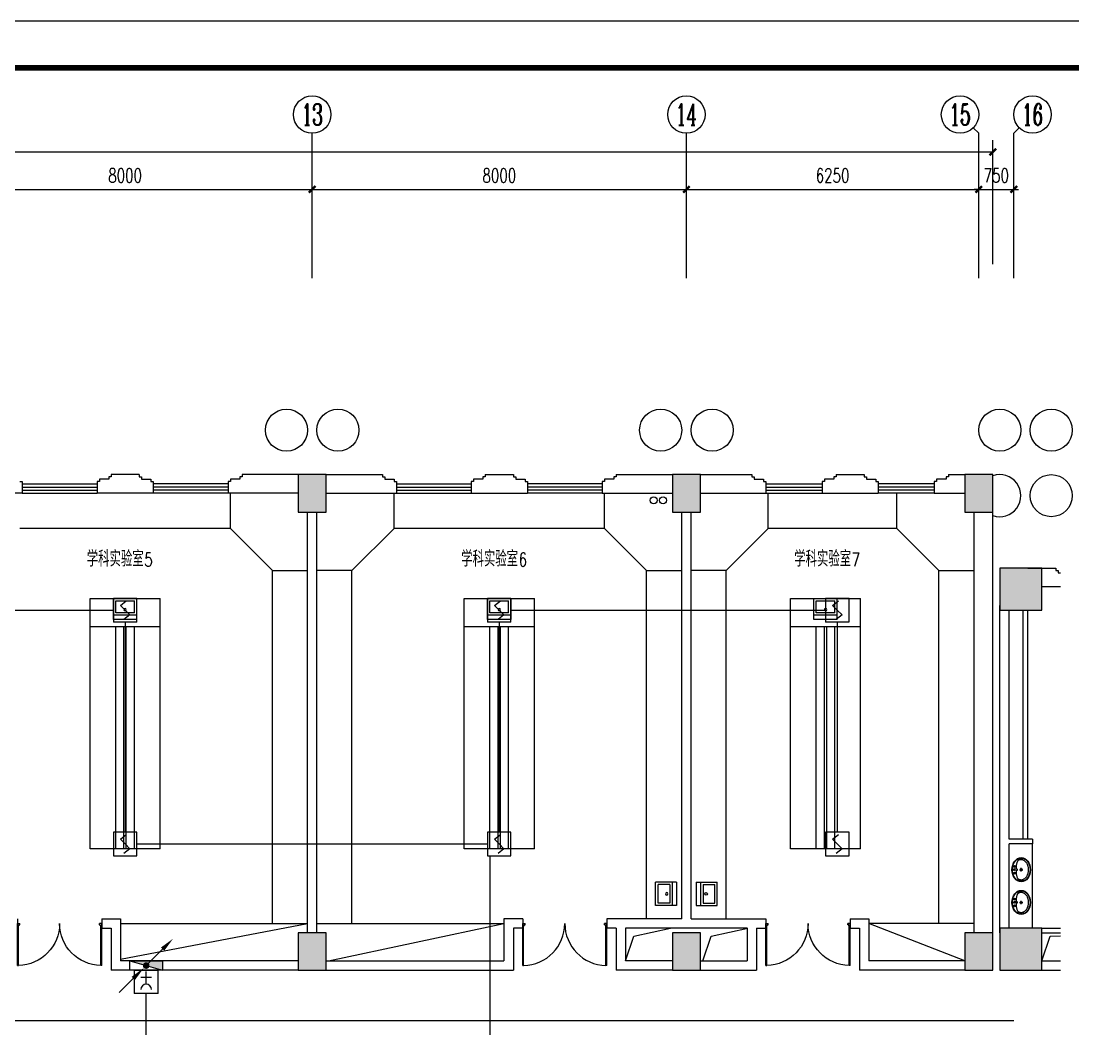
# Model space of a CAD drawing. Extents: x 190999 to 918899, y -200814 to 215286.
# Drawn here: x 381487 to 403976, y 50231 to 71786 of the extents above; entities that cross this region are included whole.
import ezdxf
from ezdxf.enums import TextEntityAlignment as Align

# ---------------------------------------------------------------- set-up
doc = ezdxf.new("R2010")
doc.units = 0
doc.header["$LTSCALE"] = 1000
doc.header["$MEASUREMENT"] = 0
doc.layers.get('Defpoints').update_dxf_attribs({"color": 1})
for name, color, linetype in [('00-EQUIP', 3, 'Continuous'), ('00-LWIRE', 4, 'Continuous'), ('00-WIRE-4', 6, 'Continuous'), ('A-卫生间', 250, 'Continuous'), ('A-墙线', 2, 'Continuous'), ('A-外包装修', 250, 'Continuous'), ('A-外窗', 145, 'Continuous'), ('A-家具', 250, 'Continuous'), ('A-门', 167, 'Continuous'), ('AXIS', 3, 'Continuous'), ('AXIS_TEXT', 7, 'Continuous'), ('COLUMN', 2, 'Continuous'), ('EQUIP_消火栓', 1, 'Continuous'), ('PUB_HATCH', 250, 'Continuous'), ('图框', 189, 'Continuous'), ('房间名称', 7, 'Continuous'), ('洞口线', 165, 'Continuous'), ('雨水管', 151, 'Continuous')]:
    doc.layers.add(name, color=color, linetype=linetype)
doc.styles.add('_TCH_AXIS', font='COMPLEX', dxfattribs={"bigfont": 'GBCBIG'})
doc.styles.add('_TCH_DIM', font='SIMPLEX', dxfattribs={"bigfont": 'GBCBIG'})
doc.styles.add('COMPLEX', font='COMPLEX')
doc.styles.add('DIM_FONT', font='SIMPLEX', dxfattribs={"width": 0.7, "bigfont": 'GBCBIG'})
doc.styles.get("Standard").update_dxf_attribs({"font": 'simhei.ttf'})
doc.styles.add('XXK', font='romans.shx', dxfattribs={"width": 0.75, "bigfont": 'hzf.shx'})
doc.styles.add('zz-1', font='arial.ttf', dxfattribs={"width": 0.8})
doc.linetypes.add('BIG-DLINE', pattern='A,1,-0.15,["D",XXK,S=0.2,R=0,X=-0.1,Y=-0.09],-0.2', length=1.35)
doc.dimstyles.new('DIMN', dxfattribs={"dimtxt": 300, "dimasz": 100, "dimexe": 250, "dimexo": 300, "dimgap": 150, "dimtad": 1, "dimdec": 0, "dimzin": 0, "dimdsep": 46, "dimtxsty": 'DIM_FONT', "dimblk": 'ARCHTICK', "dimcen": 0.09, "dimclrt": 7, "dimazin": 2, "dimtfac": 1, "dimtdec": 0, "dimtix": 1, "dimtmove": 2, "dimatfit": 3, "dimfxl": 0, "dimtolj": 1, "dimtzin": 0, "dimarcsym": 0})

# ---------------------------------------------------------------- blocks, each defined once
blk = doc.blocks.new('TJAD_TK_A0')
at = {"layer": '图框'}
blk.add_line((2162, 399.3), (973, 399.3), dxfattribs=at)
at = {"layer": '图框', "const_width": 1.2}
blk.add_lwpolyline([(2152, -431.7), (2152, 389.3), (998, 389.3), (998, -431.7)], close=True, dxfattribs=at)
blk = doc.blocks.new('m1800')
at = {"layer": 'A-墙线'}
for p, q in [((-900, -100), (-900, 100)), ((900, -100), (900, 100))]:
    blk.add_line(p, q, dxfattribs=at)
at = {"layer": 'A-门'}
for p, q in [((-900, 900), (-900, 0)), ((-900, 900), (-880, 900)), ((-880, 900), (-880, 50)), ((880, 900), (880, 50)), ((900, 900), (880, 900)), ((900, 900), (900, 0)), ((-900, 50), (-870, 50)), ((-900, 0), (-850, 0)), ((-870, 50), (-870, 30)), ((-870, 30), (-850, 30)), ((-850, 30), (-850, 0)), ((850, 30), (850, 0)), ((870, 30), (850, 30)), ((900, 0), (850, 0)), ((870, 50), (870, 30)), ((900, 50), (870, 50))]:
    blk.add_line(p, q, dxfattribs=at)
for centre, start, end in [((-900, 0), 0, 88.7267), ((900, 0), 91.2733, 180)]:
    blk.add_arc(centre, 900, start, end, dxfattribs=at)
blk = doc.blocks.new('手盆')
at = {"layer": 'A-卫生间'}
for p, q in [((113, 12), (46, 16)), ((160, 0), (235, 0)), ((198, -37), (198, 38)), ((113, -11), (46, -16))]:
    blk.add_line(p, q, dxfattribs=at)
for centre, major_axis, ratio, start_param, end_param in [((198, 0), (0, 259), 0.763797, 3.141593, 9.424778), ((194, 0), (0, 259), 0.413212, 0.351725, 1.519021), ((106, 0), (0, 13.9), 0.9, 3.760941, 5.663837), ((194, 0), (0, 259), 0.413212, 1.620217, 2.789865)]:
    blk.add_ellipse(centre, major_axis=major_axis, ratio=ratio, start_param=start_param, end_param=end_param, dxfattribs=at)
for centre, major_axis in [((46, 0), (0, 15.8)), ((56, 71), (0, 20.6)), ((56, 71), (0, 15.6)), ((198, 0), (0, 23.4)), ((56, -71), (0, 20.6)), ((56, -71), (0, 15.6))]:
    blk.add_ellipse(centre, major_axis=major_axis, ratio=0.9, dxfattribs=at)
for points, knots in [([(198, -249), (204, -249), (211, -249), (228, -246), (239, -243), (260, -236), (270, -231), (290, -218), (299, -211), (317, -194), (325, -185), (340, -164), (347, -153), (360, -129), (365, -116), (374, -90), (378, -76), (383, -48), (385, -34), (387, -5), (387, 9), (385, 38), (383, 52), (377, 80), (373, 94), (364, 120), (358, 133), (345, 156), (338, 167), (323, 187), (314, 197), (296, 213), (287, 220), (267, 232), (257, 237), (236, 244), (225, 247), (204, 249), (193, 249), (171, 247), (161, 245), (140, 237), (129, 232), (110, 221), (100, 213), (82, 197), (74, 188), (58, 168), (51, 157), (38, 133), (32, 121), (23, 95), (19, 81), (13, 53), (11, 39), (9, 10), (9, -4), (10, -33), (12, -47), (18, -75), (21, -89), (30, -115), (36, -128), (48, -152), (55, -163), (70, -184), (78, -193), (96, -210), (105, -218), (125, -230), (135, -235), (156, -243), (167, -246), (184, -249), (191, -249), (198, -249)], [0, 0, 0, 0, 0.105369, 0.105369, 0.278747, 0.278747, 0.452125, 0.452125, 0.625504, 0.625504, 0.798882, 0.798882, 0.97226, 0.97226, 1.145639, 1.145639, 1.319017, 1.319017, 1.492395, 1.492395, 1.665774, 1.665774, 1.839152, 1.839152, 2.01253, 2.01253, 2.185909, 2.185909, 2.359287, 2.359287, 2.532665, 2.532665, 2.706044, 2.706044, 2.879422, 2.879422, 3.0528, 3.0528, 3.226179, 3.226179, 3.399557, 3.399557, 3.572935, 3.572935, 3.746313, 3.746313, 3.919692, 3.919692, 4.09307, 4.09307, 4.266448, 4.266448, 4.439827, 4.439827, 4.613205, 4.613205, 4.786583, 4.786583, 4.959962, 4.959962, 5.13334, 5.13334, 5.306718, 5.306718, 5.480097, 5.480097, 5.653475, 5.653475, 5.826853, 5.826853, 6.000232, 6.000232, 6.17361, 6.17361, 6.283185, 6.283185, 6.283185, 6.283185]), ([(119, -185), (121, -187), (123, -188), (130, -193), (135, -196), (146, -202), (152, -205), (163, -209), (169, -210), (180, -213), (186, -214), (194, -214), (196, -214), (198, -214), (204, -214), (209, -214), (222, -212), (229, -210), (241, -206), (245, -204), (254, -200), (259, -197), (269, -191), (275, -187), (286, -178), (291, -173), (300, -162), (304, -158), (314, -145), (319, -137), (327, -123), (329, -118), (334, -107), (336, -101), (341, -89), (343, -83), (346, -71), (348, -64), (351, -49), (352, -40), (354, -22), (355, -13), (355, 5), (355, 14), (354, 32), (352, 41), (349, 58), (348, 66), (343, 81), (341, 89), (335, 104), (332, 111), (326, 125), (322, 132), (314, 144), (310, 150), (301, 162), (296, 167), (287, 177), (281, 181), (272, 189), (267, 192), (256, 199), (250, 202), (238, 207), (233, 209), (223, 211), (217, 212), (205, 214), (198, 214), (186, 213), (181, 213), (171, 211), (166, 210), (151, 205), (141, 200), (128, 191), (123, 188), (119, 185)], [5.740897, 5.740897, 5.740897, 5.740897, 5.780874, 5.780874, 5.896829, 5.896829, 6.012784, 6.012784, 6.128739, 6.128739, 6.240697, 6.240697, 6.283185, 6.283185, 6.283185, 6.399826, 6.399826, 6.5409, 6.5409, 6.634, 6.634, 6.7271, 6.7271, 6.852188, 6.852188, 6.977276, 6.977276, 7.077377, 7.077377, 7.229977, 7.229977, 7.317389, 7.317389, 7.404801, 7.404801, 7.497094, 7.497094, 7.589386, 7.589386, 7.712334, 7.712334, 7.835281, 7.835281, 7.958228, 7.958228, 8.081175, 8.081175, 8.194983, 8.194983, 8.30879, 8.30879, 8.422598, 8.422598, 8.537599, 8.537599, 8.6526, 8.6526, 8.767602, 8.767602, 8.884432, 8.884432, 8.982435, 8.982435, 9.119467, 9.119467, 9.224191, 9.224191, 9.328914, 9.328914, 9.470087, 9.470087, 9.571187, 9.571187, 9.672288, 9.672288, 9.874489, 9.874489, 9.967059, 9.967059, 9.967059, 9.967059])]:
    blk.add_open_spline(points, degree=3, knots=knots, dxfattribs=at)
blk.add_point((46, 0), dxfattribs=at)
blk = doc.blocks.new('$TwtSys$00000434')
for p, q in [((-0.5, 0.5), (-0.5, -0.5)), ((-0.5, -0.5), (0.5, 0.5)), ((0.5, 0.5), (-0.5, 0.5)), ((0.5, -0.5), (0.5, 0.5)), ((-0.5, -0.5), (0.5, -0.5))]:
    blk.add_line(p, q)
blk.add_solid([(0.5, -0.5), (0.5, 0.5), (-0.5, -0.5)])
blk = doc.blocks.new('_ArchTick')
at = {"const_width": 0.5}
blk.add_lwpolyline([(-0.7, -0.7), (0.7, 0.7)], dxfattribs=at)
blk = doc.blocks.new('*D1052')
at = {"layer": 'AXIS', "color": 0, "lineweight": -2}
for p, q in [((379712, 66586), (379712, 68436)), ((387712, 66586), (387712, 68436)), ((379712, 68186), (387712, 68186))]:
    blk.add_line(p, q, dxfattribs=at)
at = {"layer": 'Defpoints', "color": 0}
for p in [(387712, 68186), (379712, 66286), (387712, 66286)]:
    blk.add_point(p, dxfattribs=at)
at = {"layer": 'AXIS', "color": 0, "lineweight": -2, "xscale": 100, "yscale": 100, "zscale": 100, "rotation": 180}
blk.add_blockref('_ArchTick', (379712, 68186), dxfattribs=at)
at = {"layer": 'AXIS', "color": 0, "lineweight": -2, "xscale": 100, "yscale": 100, "zscale": 100}
blk.add_blockref('_ArchTick', (387712, 68186), dxfattribs=at)
at = {"layer": 'AXIS', "color": 7, "insert": (383712, 68486), "char_height": 300, "attachment_point": 5, "style": 'DIM_FONT'}
blk.add_mtext('\\A1;8000', dxfattribs=at)
blk = doc.blocks.new('*D1053')
at = {"layer": 'AXIS', "color": 0, "lineweight": -2}
for p, q in [((387712, 66586), (387712, 68436)), ((395712, 66586), (395712, 68436)), ((387712, 68186), (395712, 68186))]:
    blk.add_line(p, q, dxfattribs=at)
at = {"layer": 'Defpoints', "color": 0}
for p in [(395712, 68186), (387712, 66286), (395712, 66286)]:
    blk.add_point(p, dxfattribs=at)
at = {"layer": 'AXIS', "color": 0, "lineweight": -2, "xscale": 100, "yscale": 100, "zscale": 100, "rotation": 180}
blk.add_blockref('_ArchTick', (387712, 68186), dxfattribs=at)
at = {"layer": 'AXIS', "color": 0, "lineweight": -2, "xscale": 100, "yscale": 100, "zscale": 100}
blk.add_blockref('_ArchTick', (395712, 68186), dxfattribs=at)
at = {"layer": 'AXIS', "color": 7, "insert": (391712, 68486), "char_height": 300, "attachment_point": 5, "style": 'DIM_FONT'}
blk.add_mtext('\\A1;8000', dxfattribs=at)
blk = doc.blocks.new('*D1054')
at = {"layer": 'AXIS', "color": 0, "lineweight": -2}
for p, q in [((395712, 66586), (395712, 68436)), ((401962, 66586), (401962, 68436)), ((395712, 68186), (401962, 68186))]:
    blk.add_line(p, q, dxfattribs=at)
at = {"layer": 'Defpoints', "color": 0}
for p in [(401962, 68186), (395712, 66286), (401962, 66286)]:
    blk.add_point(p, dxfattribs=at)
at = {"layer": 'AXIS', "color": 0, "lineweight": -2, "xscale": 100, "yscale": 100, "zscale": 100, "rotation": 180}
blk.add_blockref('_ArchTick', (395712, 68186), dxfattribs=at)
at = {"layer": 'AXIS', "color": 0, "lineweight": -2, "xscale": 100, "yscale": 100, "zscale": 100}
blk.add_blockref('_ArchTick', (401962, 68186), dxfattribs=at)
at = {"layer": 'AXIS', "color": 7, "insert": (398837, 68486), "char_height": 300, "attachment_point": 5, "style": 'DIM_FONT'}
blk.add_mtext('\\A1;6250', dxfattribs=at)
blk = doc.blocks.new('*D1055')
at = {"layer": 'AXIS', "color": 0, "lineweight": -2}
for p, q in [((401962, 66586), (401962, 68436)), ((402712, 66586), (402712, 68436)), ((401962, 68186), (401862, 68186)), ((401962, 68186), (402712, 68186)), ((402712, 68186), (402812, 68186))]:
    blk.add_line(p, q, dxfattribs=at)
at = {"layer": 'Defpoints', "color": 0}
for p in [(402712, 68186), (401962, 66286), (402712, 66286)]:
    blk.add_point(p, dxfattribs=at)
at = {"layer": 'AXIS', "color": 0, "lineweight": -2, "xscale": 100, "yscale": 100, "zscale": 100}
blk.add_blockref('_ArchTick', (401962, 68186), dxfattribs=at)
at = {"layer": 'AXIS', "color": 0, "lineweight": -2, "xscale": 100, "yscale": 100, "zscale": 100, "rotation": 180}
blk.add_blockref('_ArchTick', (402712, 68186), dxfattribs=at)
at = {"layer": 'AXIS', "color": 7, "insert": (402337, 68486), "char_height": 300, "attachment_point": 5, "style": 'DIM_FONT'}
blk.add_mtext('\\A1;750', dxfattribs=at)
blk = doc.blocks.new('*D1056')
at = {"layer": 'AXIS', "color": 0, "lineweight": -2}
for p, q in [((325012, 66586), (325012, 69236)), ((402262, 66586), (402262, 69236)), ((325012, 68986), (402262, 68986))]:
    blk.add_line(p, q, dxfattribs=at)
at = {"layer": 'Defpoints', "color": 0}
for p in [(402262, 68986), (325012, 66286), (402262, 66286)]:
    blk.add_point(p, dxfattribs=at)
at = {"layer": 'AXIS', "color": 0, "lineweight": -2, "xscale": 100, "yscale": 100, "zscale": 100, "rotation": 180}
blk.add_blockref('_ArchTick', (325012, 68986), dxfattribs=at)
at = {"layer": 'AXIS', "color": 0, "lineweight": -2, "xscale": 100, "yscale": 100, "zscale": 100}
blk.add_blockref('_ArchTick', (402262, 68986), dxfattribs=at)
at = {"layer": 'AXIS', "color": 7, "insert": (363637, 69286), "char_height": 300, "attachment_point": 5, "style": 'DIM_FONT'}
blk.add_mtext('\\A1;77250', dxfattribs=at)
blk = doc.blocks.new('_AXISO')
blk.add_circle((0, 0), 0.5)
at = {"layer": 'AXIS_TEXT', "style": 'COMPLEX', "width": 1.041667}
blk.add_attdef('A', text='', height=0.56, dxfattribs=at).set_placement((-0.25, -0.28), (0.25, -0.28), align=Align.FIT)
blk = doc.blocks.new('$plan$00001609')
at = {"linetype": 'Continuous'}
for p, q in [((0, -251), (0, 251)), ((0, 251), (450, 251)), ((93, -251), (93, 251)), ((450, 251), (450, -251)), ((146, -199), (146, 199)), ((146, 199), (397, 199)), ((397, 199), (397, -199)), ((146, -199), (397, -199)), ((0, -251), (450, -251))]:
    blk.add_line(p, q, dxfattribs=at)
blk.add_line((238, 2), (238, 0))
blk.add_arc((212, 0), 26, 4.716, 0, dxfattribs=at)
at = {"style": 'zz-1'}
for tag in ['YSIZE', 'XSIZE']:
    blk.add_attdef(tag, (0, 0), '', height=0.5, dxfattribs=at)
blk = doc.blocks.new('_LINKPT1')
at = {"color": 0}
blk.add_line((0, 0), (0, 0), dxfattribs=at)
blk = doc.blocks.new('3S1KCGW2')
for p, q in [((0.5, 0.5), (-0.5, 0.5)), ((-0.5, 0.5), (-0.5, -0.5)), ((0.5, -0.5), (0.5, 0.5)), ((-0.2, 0.2), (0.05, 0.4)), ((0, 0), (-0.2, 0.2)), ((0, 0), (0.2, -0.2)), ((0.2, -0.2), (-0.05, -0.4)), ((-0.5, -0.5), (0.5, -0.5))]:
    blk.add_line(p, q)
at = {"const_width": 0.04, "flags": 128}
blk.add_lwpolyline([(-0.5, -0.5), (-0.5, 0.5), (0.5, 0.5), (0.5, -0.5)], close=True, dxfattribs=at)
at = {"xscale": 0.002, "yscale": 0.002, "zscale": 0.002}
for p in [(0, 0.5), (-0.5, 0), (0.5, 0), (0, -0.5)]:
    blk.add_blockref('_LINKPT1', p, dxfattribs=at)
at = {"flags": 9}
blk.add_attdef('A', (0, 0), '', height=0.00002, dxfattribs=at)
blk = doc.blocks.new('J62IR8YJ')
for p, q in [((-0.5, 1), (0.5, 1)), ((-0.5, 0), (-0.5, 1)), ((0.5, 1), (0.5, 0)), ((0, 0.598), (0, 0.06)), ((0.5, 0), (-0.5, 0)), ((-0.231, 0.312), (0.231, 0.312))]:
    blk.add_line(p, q)
at = {"const_width": 0.04, "flags": 128}
blk.add_lwpolyline([(-0.5, 0), (-0.5, 1), (0.5, 1), (0.5, 0)], close=True, dxfattribs=at)
blk.add_arc((0, 0.829), 0.231, 180, 0)
at = {"xscale": 0.002, "yscale": 0.00200000000000955, "zscale": 0.002}
for p in [(0, 1), (-0.5, 0.5), (0.5, 0.5), (0, 0)]:
    blk.add_blockref('_LINKPT1', p, dxfattribs=at)
at = {"flags": 9}
blk.add_attdef('A', (0, 0), '', height=0.00002, dxfattribs=at)
blk = doc.blocks.new('_WRLD1L')
for p, q in [((0.7, 0.7), (0, 0)), ((0.104, 0.104), (0.104, 0.104)), ((-0.104, -0.104), (-0.104, -0.104))]:
    blk.add_line(p, q)
at = {"const_width": 0.142}
blk.add_lwpolyline([(-0.071, 0, 1), (0.071, 0, 1)], format="xyb", close=True, dxfattribs=at)
blk.add_solid([(0.63, 0.77), (0.77, 0.63), (1.15, 1.15)])
at = {"width": 0.8, "flags": 9}
blk.add_attdef('A', (0, 0), '', height=0.00002, dxfattribs=at)
blk = doc.blocks.new('_WRLD10L')
for p, q in [((1.15, 1.15), (0.55, 0.55)), ((0.104, 0.104), (0.104, 0.104)), ((-0.104, -0.104), (-0.104, -0.104))]:
    blk.add_line(p, q)
at = {"const_width": 0.142}
blk.add_lwpolyline([(-0.071, 0, 1), (0.071, 0, 1)], format="xyb", close=True, dxfattribs=at)
blk.add_solid([(0.62, 0.48), (0.48, 0.62), (0.1, 0.1)])
at = {"width": 0.8, "flags": 9}
blk.add_attdef('A', (0, 0), '', height=0.00002, dxfattribs=at)

msp = doc.modelspace()

# ---------------------------------------------------------------- hatches: boundary and pattern name
at = {"layer": 'PUB_HATCH'}
for points in [[(388011.6, 61286.5), (388011.6, 62086.5), (387411.6, 62086.5), (387411.6, 61286.5)], [(396011.6, 61286.5), (396011.6, 62086.5), (395411.6, 62086.5), (395411.6, 61286.5)], [(402261.6, 61286.5), (402261.6, 62086.5), (401661.6, 62086.5), (401661.6, 61286.5)], [(403311.6, 59186.5), (403311.6, 60086.5), (402411.6, 60086.5), (402411.6, 59186.5)], [(388011.6, 51486.5), (388011.6, 52286.5), (387411.6, 52286.5), (387411.6, 51486.5)], [(396011.6, 51486.5), (396011.6, 52286.5), (395411.6, 52286.5), (395411.6, 51486.5)], [(402261.6, 51486.5), (402261.6, 52286.5), (401661.6, 52286.5), (401661.6, 51486.5)], [(403311.6, 51486.5), (403311.6, 52386.5), (402411.6, 52386.5), (402411.6, 51486.5)]]:
    msp.add_hatch(color=256, dxfattribs=at).paths.add_polyline_path(points)

# ---------------------------------------------------------------- linework, layer by layer
at = {"layer": '00-WIRE-4'}
for p, q in [((375961.6, 59186.5), (383461.6, 59186.5)), ((391961.6, 59186.5), (398688.2, 59186.5)), ((383711.6, 58936.5), (383711.6, 54436.5)), ((391711.6, 58936.5), (391711.6, 54436.5)), ((398938.2, 58936.5), (398938.2, 54436.5)), ((383961.6, 54186.5), (391461.6, 54186.5)), ((391511.6, 53936.5), (391511.6, 50036.5)), ((384161.9, 50036.5), (384161.9, 50986.5))]:
    msp.add_line(p, q, dxfattribs=at)
at = {"layer": '00-WIRE-4', "linetype": 'BIG-DLINE'}
msp.add_line((335761.6, 50415), (402711.6, 50415), dxfattribs=at)
at = {"layer": 'A-卫生间'}
for p, q in [((402911.6, 54286.5), (402911.6, 59186.5)), ((403011.6, 54286.5), (403011.6, 59186.5)), ((403111.6, 52386.5), (403111.6, 54186.5))]:
    msp.add_line(p, q, dxfattribs=at)
at = {"layer": 'A-墙线'}
for p, q in [((384011.6, 62086.5), (383411.6, 62086.5)), ((383411.6, 62086.5), (383411.6, 62036.5)), ((384011.6, 62086.5), (384011.6, 62036.5)), ((387411.6, 62086.5), (386211.6, 62086.5)), ((386211.6, 62086.5), (386211.6, 62036.5)), ((388011.6, 62086.5), (389211.6, 62086.5)), ((389211.6, 62086.5), (389211.6, 62036.5)), ((391411.6, 62086.5), (392011.6, 62086.5)), ((391411.6, 62086.5), (391411.6, 62036.5)), ((392011.6, 62086.5), (392011.6, 62036.5)), ((394211.6, 62086.5), (395411.6, 62086.5)), ((394211.6, 62086.5), (394211.6, 62036.5)), ((396011.6, 62086.5), (397111.6, 62086.5)), ((397111.6, 62086.5), (397111.6, 62036.5)), ((398911.6, 62086.5), (399511.6, 62086.5)), ((398911.6, 62086.5), (398911.6, 62036.5)), ((399511.6, 62086.5), (399511.6, 62036.5)), ((401311.6, 62086.5), (401661.6, 62086.5)), ((401311.6, 62086.5), (401311.6, 62036.5)), ((381461.6, 61936.5), (381511.6, 61936.5)), ((381511.6, 61936.5), (381511.6, 61686.5)), ((383161.6, 61936.5), (383111.6, 61936.5)), ((383111.6, 61936.5), (383111.6, 61686.5)), ((383161.6, 61986.5), (383161.6, 61936.5)), ((383361.6, 61986.5), (383161.6, 61986.5)), ((383361.6, 62036.5), (383361.6, 61986.5)), ((383411.6, 62036.5), (383361.6, 62036.5)), ((384011.6, 62036.5), (384061.6, 62036.5)), ((384061.6, 62036.5), (384061.6, 61986.5)), ((384061.6, 61986.5), (384261.6, 61986.5)), ((384261.6, 61986.5), (384261.6, 61936.5)), ((384261.6, 61936.5), (384311.6, 61936.5)), ((384311.6, 61936.5), (384311.6, 61686.5)), ((385961.6, 61936.5), (385911.6, 61936.5)), ((385911.6, 61936.5), (385911.6, 61686.5)), ((385961.6, 61986.5), (385961.6, 61936.5)), ((386161.6, 61986.5), (385961.6, 61986.5)), ((386161.6, 62036.5), (386161.6, 61986.5)), ((386211.6, 62036.5), (386161.6, 62036.5)), ((389211.6, 62036.5), (389261.6, 62036.5)), ((389261.6, 62036.5), (389261.6, 61986.5)), ((389261.6, 61986.5), (389461.6, 61986.5)), ((389461.6, 61986.5), (389461.6, 61936.5)), ((389461.6, 61936.5), (389511.6, 61936.5)), ((389511.6, 61936.5), (389511.6, 61686.5)), ((391161.6, 61936.5), (391111.6, 61936.5)), ((391111.6, 61936.5), (391111.6, 61686.5)), ((391161.6, 61986.5), (391161.6, 61936.5)), ((391361.6, 61986.5), (391161.6, 61986.5)), ((391361.6, 62036.5), (391361.6, 61986.5)), ((391411.6, 62036.5), (391361.6, 62036.5)), ((392011.6, 62036.5), (392061.6, 62036.5)), ((392061.6, 62036.5), (392061.6, 61986.5)), ((392061.6, 61986.5), (392261.6, 61986.5)), ((392261.6, 61986.5), (392261.6, 61936.5)), ((392261.6, 61936.5), (392311.6, 61936.5)), ((392311.6, 61936.5), (392311.6, 61686.5)), ((393961.6, 61936.5), (393911.6, 61936.5)), ((393911.6, 61936.5), (393911.6, 61686.5)), ((393961.6, 61986.5), (393961.6, 61936.5)), ((394161.6, 61986.5), (393961.6, 61986.5)), ((394161.6, 62036.5), (394161.6, 61986.5)), ((394211.6, 62036.5), (394161.6, 62036.5)), ((397111.6, 62036.5), (397161.6, 62036.5)), ((397161.6, 62036.5), (397161.6, 61986.5)), ((397161.6, 61986.5), (397361.6, 61986.5)), ((397361.6, 61986.5), (397361.6, 61936.5)), ((397361.6, 61936.5), (397411.6, 61936.5)), ((397411.6, 61936.5), (397411.6, 61686.5)), ((398661.6, 61936.5), (398611.6, 61936.5)), ((398611.6, 61936.5), (398611.6, 61686.5)), ((398661.6, 61986.5), (398661.6, 61936.5)), ((398861.6, 61986.5), (398661.6, 61986.5)), ((398861.6, 62036.5), (398861.6, 61986.5)), ((398911.6, 62036.5), (398861.6, 62036.5)), ((399511.6, 62036.5), (399561.6, 62036.5)), ((399561.6, 62036.5), (399561.6, 61986.5)), ((399561.6, 61986.5), (399761.6, 61986.5)), ((399761.6, 61986.5), (399761.6, 61936.5)), ((399761.6, 61936.5), (399811.6, 61936.5)), ((399811.6, 61936.5), (399811.6, 61686.5)), ((401061.6, 61936.5), (401011.6, 61936.5)), ((401011.6, 61936.5), (401011.6, 61686.5)), ((401061.6, 61986.5), (401061.6, 61936.5)), ((401261.6, 61986.5), (401061.6, 61986.5)), ((401261.6, 62036.5), (401261.6, 61986.5)), ((401311.6, 62036.5), (401261.6, 62036.5)), ((381511.6, 61686.5), (380011.6, 61686.5)), ((384311.6, 61686.5), (383111.6, 61686.5)), ((387411.6, 61686.5), (385911.6, 61686.5)), ((388011.6, 61686.5), (389511.6, 61686.5)), ((391111.6, 61686.5), (392311.6, 61686.5)), ((393911.6, 61686.5), (395411.6, 61686.5)), ((396011.6, 61686.5), (397411.6, 61686.5)), ((398611.6, 61686.5), (399811.6, 61686.5)), ((401011.6, 61686.5), (401661.6, 61686.5)), ((387611.6, 52286.5), (387611.6, 61286.5)), ((387811.6, 52286.5), (387811.6, 61286.5)), ((395611.6, 52586.5), (395611.6, 61286.5)), ((395811.6, 52586.5), (395811.6, 61286.5)), ((401861.6, 52286.5), (401861.6, 61286.5)), ((402261.6, 52286.5), (402261.6, 61286.5)), ((403011.6, 60086.5), (403611.6, 60086.5)), ((403611.6, 60086.5), (403611.6, 60036.5)), ((403611.6, 60036.5), (403661.6, 60036.5)), ((403661.6, 60036.5), (403661.6, 59986.5)), ((403661.6, 59986.5), (403711.6, 59986.5)), ((403711.6, 59686.5), (403311.6, 59686.5)), ((402411.6, 52286.5), (402411.6, 59286.5)), ((402611.6, 54286.5), (402611.6, 59186.5)), ((403111.6, 54286.5), (402611.6, 54286.5)), ((403111.6, 54286.5), (403111.6, 54186.5)), ((402611.6, 52386.5), (402611.6, 54186.5)), ((403111.6, 54186.5), (402611.6, 54186.5)), ((383211.6, 52586.5), (383611.6, 52586.5)), ((383611.6, 52586.5), (383611.6, 51686.5)), ((392211.6, 52586.5), (391811.6, 52586.5)), ((391811.6, 52586.5), (391811.6, 51686.5)), ((395611.6, 52586.5), (394011.6, 52586.5)), ((395811.6, 52586.5), (397411.6, 52586.5)), ((399211.6, 52586.5), (399611.6, 52586.5)), ((399611.6, 52586.5), (399611.6, 51686.5)), ((383211.6, 52386.5), (383411.6, 52386.5)), ((383411.6, 52386.5), (383411.6, 51486.5)), ((392211.6, 52386.5), (392011.6, 52386.5)), ((392011.6, 52386.5), (392011.6, 51486.5)), ((394211.6, 52386.5), (394011.6, 52386.5)), ((394211.6, 52386.5), (394211.6, 51486.5)), ((397011.6, 52386.5), (394411.6, 52386.5)), ((394411.6, 52386.5), (394411.6, 51686.5)), ((397011.6, 52386.5), (397011.6, 51686.5)), ((397211.6, 52386.5), (397411.6, 52386.5)), ((397211.6, 52386.5), (397211.6, 51486.5)), ((399211.6, 52386.5), (399411.6, 52386.5)), ((399411.6, 52386.5), (399411.6, 51486.5)), ((403311.6, 52386.5), (403711.6, 52386.5)), ((403311.6, 52286.5), (403711.6, 52286.5)), ((387411.6, 51686.5), (383611.6, 51686.5)), ((388011.6, 51686.5), (391811.6, 51686.5)), ((395411.6, 51686.5), (394411.6, 51686.5)), ((396011.6, 51686.5), (397011.6, 51686.5)), ((401661.6, 51686.5), (399611.6, 51686.5)), ((403311.6, 51686.5), (403711.6, 51686.5)), ((387411.6, 51486.5), (383411.6, 51486.5)), ((388011.6, 51486.5), (392011.6, 51486.5)), ((395411.6, 51486.5), (394211.6, 51486.5)), ((396011.6, 51486.5), (397211.6, 51486.5)), ((401661.6, 51486.5), (399411.6, 51486.5)), ((403211.6, 51486.5), (403711.6, 51486.5))]:
    msp.add_line(p, q, dxfattribs=at)
at = {"layer": 'A-外包装修'}
for centre in [(387161.6, 63036.5), (388261.6, 63036.5), (395161.6, 63036.5), (396261.6, 63036.5), (402411.6, 63036.5), (403511.6, 63036.5), (403511.6, 61636.5)]:
    msp.add_circle(centre, 450, dxfattribs=at)
msp.add_arc((402411.6, 61636.5), 450, 250.52878, 109.47122, dxfattribs=at)
at = {"layer": 'A-外窗'}
for p, q in [((381511.6, 61886.5), (383111.6, 61886.5)), ((385911.6, 61886.5), (384311.6, 61886.5)), ((389511.6, 61886.5), (391111.6, 61886.5)), ((393911.6, 61886.5), (392311.6, 61886.5)), ((397411.6, 61886.5), (398611.6, 61886.5)), ((401011.6, 61886.5), (399811.6, 61886.5)), ((381511.6, 61816.5), (383111.6, 61816.5)), ((381511.6, 61756.5), (383111.6, 61756.5)), ((381511.6, 61686.5), (383111.6, 61686.5)), ((385911.6, 61816.5), (384311.6, 61816.5)), ((385911.6, 61756.5), (384311.6, 61756.5)), ((385911.6, 61686.5), (384311.6, 61686.5)), ((389511.6, 61816.5), (391111.6, 61816.5)), ((389511.6, 61756.5), (391111.6, 61756.5)), ((389511.6, 61686.5), (391111.6, 61686.5)), ((393911.6, 61816.5), (392311.6, 61816.5)), ((393911.6, 61756.5), (392311.6, 61756.5)), ((393911.6, 61686.5), (392311.6, 61686.5)), ((397411.6, 61816.5), (398611.6, 61816.5)), ((397411.6, 61756.5), (398611.6, 61756.5)), ((397411.6, 61686.5), (398611.6, 61686.5)), ((401011.6, 61816.5), (399811.6, 61816.5)), ((401011.6, 61756.5), (399811.6, 61756.5)), ((401011.6, 61686.5), (399811.6, 61686.5))]:
    msp.add_line(p, q, dxfattribs=at)
at = {"layer": 'A-家具'}
for p, q in [((385961.6, 60936.5), (385961.6, 61686.5)), ((389461.6, 60936.5), (389461.6, 61686.5)), ((393961.6, 60936.5), (393961.6, 61686.5)), ((397461.6, 60936.5), (397461.6, 61686.5)), ((400211.6, 60936.5), (400211.6, 61686.5)), ((385961.6, 60936.5), (381461.6, 60936.5)), ((385961.6, 60936.5), (386861.6, 60036.5)), ((389461.6, 60936.5), (388561.6, 60036.5)), ((393961.6, 60936.5), (389461.6, 60936.5)), ((393961.6, 60936.5), (394861.6, 60036.5)), ((397461.6, 60936.5), (396561.6, 60036.5)), ((400211.6, 60936.5), (397461.6, 60936.5)), ((400211.6, 60936.5), (401111.6, 60036.5)), ((386861.6, 52486.5), (386861.6, 60036.5)), ((386861.6, 60036.5), (387611.6, 60036.5)), ((388561.6, 60036.5), (387811.6, 60036.5)), ((388561.6, 52486.5), (388561.6, 60036.5)), ((394861.6, 52586.5), (394861.6, 60036.5)), ((394861.6, 60036.5), (395611.6, 60036.5)), ((396561.6, 60036.5), (395811.6, 60036.5)), ((396561.6, 52586.5), (396561.6, 60036.5)), ((401111.6, 52486.5), (401111.6, 60036.5)), ((401111.6, 60036.5), (401861.6, 60036.5)), ((382961.6, 54086.5), (382961.6, 59436.5)), ((382961.6, 59436.5), (384461.6, 59436.5)), ((384461.6, 54086.5), (384461.6, 59436.5)), ((390961.6, 54086.5), (390961.6, 59436.5)), ((390961.6, 59436.5), (392461.6, 59436.5)), ((392461.6, 54086.5), (392461.6, 59436.5)), ((397936.6, 54086.5), (397936.6, 59436.5)), ((397936.6, 59436.5), (399436.6, 59436.5)), ((399436.6, 54086.5), (399436.6, 59436.5)), ((382961.6, 58836.5), (384461.6, 58836.5)), ((383511.6, 54086.5), (383511.6, 58836.5)), ((383686.6, 54086.5), (383686.6, 58836.5)), ((383736.6, 54086.5), (383736.6, 58836.5)), ((383911.6, 54086.5), (383911.6, 58836.5)), ((390961.6, 58836.5), (392461.6, 58836.5)), ((391511.6, 54086.5), (391511.6, 58836.5)), ((391686.6, 54086.5), (391686.6, 58836.5)), ((391736.6, 54086.5), (391736.6, 58836.5)), ((391911.6, 54086.5), (391911.6, 58836.5)), ((397936.6, 58836.5), (399436.6, 58836.5)), ((398486.6, 54086.5), (398486.6, 58836.5)), ((398661.6, 54086.5), (398661.6, 58836.5)), ((398711.6, 54086.5), (398711.6, 58836.5)), ((398886.6, 54086.5), (398886.6, 58836.5)), ((384461.6, 54086.5), (382961.6, 54086.5)), ((392461.6, 54086.5), (390961.6, 54086.5)), ((399436.6, 54086.5), (397936.6, 54086.5)), ((383611.6, 52486.5), (387611.6, 52486.5)), ((383611.6, 51724.6), (387611.6, 52486.5)), ((387811.6, 52486.5), (391811.6, 52486.5)), ((388061.6, 51686.5), (391811.6, 52486.5)), ((401861.6, 52486.5), (399611.6, 52486.5)), ((401661.6, 51686.5), (399611.6, 52486.5))]:
    msp.add_line(p, q, dxfattribs=at)
at = {"layer": 'AXIS'}
for p, q in [((401844.5, 69503.6), (401961.6, 69386.5)), ((402828.8, 69503.6), (402711.6, 69386.5)), ((387711.6, 66286.5), (387711.6, 69386.5)), ((395711.6, 66286.5), (395711.6, 69386.5)), ((401961.6, 66286.5), (401961.6, 69386.5)), ((402711.6, 66286.5), (402711.6, 69386.5))]:
    msp.add_line(p, q, dxfattribs=at)
at = {"layer": 'COLUMN'}
for p, q in [((388011.6, 62086.5), (387411.6, 62086.5)), ((387411.6, 62086.5), (387411.6, 61286.5)), ((388011.6, 61286.5), (388011.6, 62086.5)), ((396011.6, 62086.5), (395411.6, 62086.5)), ((395411.6, 62086.5), (395411.6, 61286.5)), ((396011.6, 61286.5), (396011.6, 62086.5)), ((402261.6, 62086.5), (401661.6, 62086.5)), ((401661.6, 62086.5), (401661.6, 61286.5)), ((402261.6, 61286.5), (402261.6, 62086.5)), ((387411.6, 61286.5), (388011.6, 61286.5)), ((395411.6, 61286.5), (396011.6, 61286.5)), ((401661.6, 61286.5), (402261.6, 61286.5)), ((403311.6, 60086.5), (402411.6, 60086.5)), ((402411.6, 60086.5), (402411.6, 59186.5)), ((403311.6, 59186.5), (403311.6, 60086.5)), ((402411.6, 59186.5), (403311.6, 59186.5)), ((388011.6, 52286.5), (387411.6, 52286.5)), ((387411.6, 52286.5), (387411.6, 51486.5)), ((388011.6, 51486.5), (388011.6, 52286.5)), ((396011.6, 52286.5), (395411.6, 52286.5)), ((395411.6, 52286.5), (395411.6, 51486.5)), ((396011.6, 51486.5), (396011.6, 52286.5)), ((402261.6, 52286.5), (401661.6, 52286.5)), ((401661.6, 52286.5), (401661.6, 51486.5)), ((402261.6, 51486.5), (402261.6, 52286.5)), ((403311.6, 52386.5), (402411.6, 52386.5)), ((402411.6, 52386.5), (402411.6, 51486.5)), ((403311.6, 51486.5), (403311.6, 52386.5)), ((387411.6, 51486.5), (388011.6, 51486.5)), ((395411.6, 51486.5), (396011.6, 51486.5)), ((401661.6, 51486.5), (402261.6, 51486.5)), ((402411.6, 51486.5), (403311.6, 51486.5))]:
    msp.add_line(p, q, dxfattribs=at)
at = {"layer": '洞口线', "ltscale": 2}
for points in [[(394411.6, 51686.5), (394589.5, 52212.9), (395372.7, 52386.5)], [(396061.6, 51686.5), (396239.5, 52212.9), (397022.7, 52386.5)], [(403311.6, 51686.5), (403489.5, 52212.9), (403711.6, 52225.3)]]:
    msp.add_lwpolyline(points, dxfattribs=at)
at = {"layer": '雨水管'}
for centre in [(395011.6, 61536.5), (395211.6, 61536.5)]:
    msp.add_circle(centre, 75, dxfattribs=at)

# ---------------------------------------------------------------- block references
for p in [(402671.6, 53636.5), (402671.6, 52936.5)]:
    msp.add_blockref('手盆', p)
at = {"layer": '00-EQUIP', "xscale": 500, "yscale": 500, "zscale": 500}
for p in [(383711.6, 59186.5), (391711.6, 59186.5), (398938.2, 59186.5), (383711.6, 54186.5), (391711.6, 54186.5), (398938.2, 54186.5)]:
    msp.add_blockref('3S1KCGW2', p, dxfattribs=at)
at = {"layer": '00-EQUIP', "xscale": 500, "yscale": 500, "zscale": 500, "rotation": 180}
msp.add_blockref('J62IR8YJ', (384161.9, 51486.5), dxfattribs=at)
at = {"layer": '00-LWIRE', "xscale": 500, "yscale": 500, "zscale": 500}
msp.add_blockref('_WRLD1L', (384161.9, 51586.5), dxfattribs=at)
at = {"layer": '00-LWIRE', "xscale": 500, "yscale": 500, "zscale": 500, "rotation": 180}
msp.add_blockref('_WRLD10L', (384161.9, 51586.5), dxfattribs=at)
at = {"layer": 'A-家具'}
for p, rotation in [((383711.6, 58986.5), 90.00000000000001), ((391711.6, 58986.5), 90.00000000000001), ((398686.6, 58986.5), 90.00000000000001), ((395501.4, 53120.2), 180)]:
    msp.add_blockref('$plan$00001609', p, dxfattribs=dict(at, rotation=rotation))
at = {"layer": 'A-家具', "yscale": -1}
msp.add_blockref('$plan$00001609', (395921.9, 53120.2), dxfattribs=at)
at = {"layer": 'A-门', "xscale": -1, "rotation": 180}
for p in [(382311.6, 52486.5), (398311.6, 52486.5)]:
    msp.add_blockref('m1800', p, dxfattribs=at)
at = {"layer": 'A-门', "rotation": 180}
msp.add_blockref('m1800', (393111.6, 52486.5), dxfattribs=at)
at = {"layer": 'AXIS'}
ref = msp.add_blockref('_AXISO', (387711.6, 69786.5), dxfattribs=dict(at, xscale=800, yscale=800, zscale=800))
ref.add_attrib('A', '13', dxfattribs={"layer": 'AXIS_TEXT', "height": 452.55, "style": '_TCH_AXIS', "width": 0.724138}).set_placement((387485.4, 69560.2), (387937.9, 69560.2), align=Align.FIT)
ref = msp.add_blockref('_AXISO', (395711.6, 69786.5), dxfattribs=dict(at, xscale=800, yscale=800, zscale=800))
ref.add_attrib('A', '14', dxfattribs={"layer": 'AXIS_TEXT', "height": 452.55, "style": '_TCH_AXIS', "width": 0.677419}).set_placement((395485.4, 69560.2), (395937.9, 69560.2), align=Align.FIT)
ref = msp.add_blockref('_AXISO', (401561.6, 69786.5), dxfattribs=dict(at, xscale=800, yscale=800, zscale=800))
ref.add_attrib('A', '15', dxfattribs={"layer": 'AXIS_TEXT', "height": 452.55, "style": '_TCH_AXIS', "width": 0.724138}).set_placement((401335.4, 69560.2), (401787.9, 69560.2), align=Align.FIT)
ref = msp.add_blockref('_AXISO', (403111.6, 69786.5), dxfattribs=dict(at, xscale=800, yscale=800, zscale=800))
ref.add_attrib('A', '16', dxfattribs={"layer": 'AXIS_TEXT', "height": 452.55, "style": '_TCH_AXIS', "width": 0.724138}).set_placement((402885.4, 69560.2), (403337.9, 69560.2), align=Align.FIT)
at = {"layer": 'EQUIP_消火栓', "xscale": -700, "yscale": 200, "zscale": 700, "rotation": 180}
msp.add_blockref('$TwtSys$00000434', (384161.9, 51586.5), dxfattribs=at)
at = {"layer": '图框', "xscale": 100, "yscale": 100, "zscale": 100}
msp.add_blockref('TJAD_TK_A0', (212598.6, 31856.8), dxfattribs=at)

# ---------------------------------------------------------------- texts
at = {"layer": '房间名称', "style": '_TCH_DIM'}
for p in [(382892.2, 60119.1), (390897.2, 60119.1), (398017.2, 60119.1)]:
    msp.add_text('学科实验室', height=337.59, dxfattribs=at).set_placement(p)
at = {"layer": '房间名称', "style": '_TCH_DIM', "width": 0.705882}
for s, p in [('5', (384120.9, 60119.1)), ('6', (392125.9, 60119.1)), ('7', (399245.9, 60119.1))]:
    msp.add_text(s, height=297.5, dxfattribs=at).set_placement(p)

# ---------------------------------------------------------------- dimensions: what is measured, and where the dimension line sits
at = {"layer": 'AXIS'}
for p1, p2, distance, picture, middle in [((325011.8, 66286.5), (402261.6, 66286.5), 2700, '*D1056', (363636.7, 69286.5)), ((379711.6, 66286.5), (387711.6, 66286.5), 1900, '*D1052', (383711.6, 68486.5)), ((387711.6, 66286.5), (395711.6, 66286.5), 1900, '*D1053', (391711.6, 68486.5)), ((395711.6, 66286.5), (401961.6, 66286.5), 1900, '*D1054', (398836.6, 68486.5)), ((401961.6, 66286.5), (402711.6, 66286.5), 1900, '*D1055', (402336.6, 68486.5))]:
    dim = msp.add_aligned_dim(p1=p1, p2=p2, distance=distance, dimstyle='DIMN', dxfattribs=at)
    dim.commit()
    dim.dimension.update_dxf_attribs({"geometry": picture, "text_midpoint": middle})

doc.saveas('drawing.dxf')
